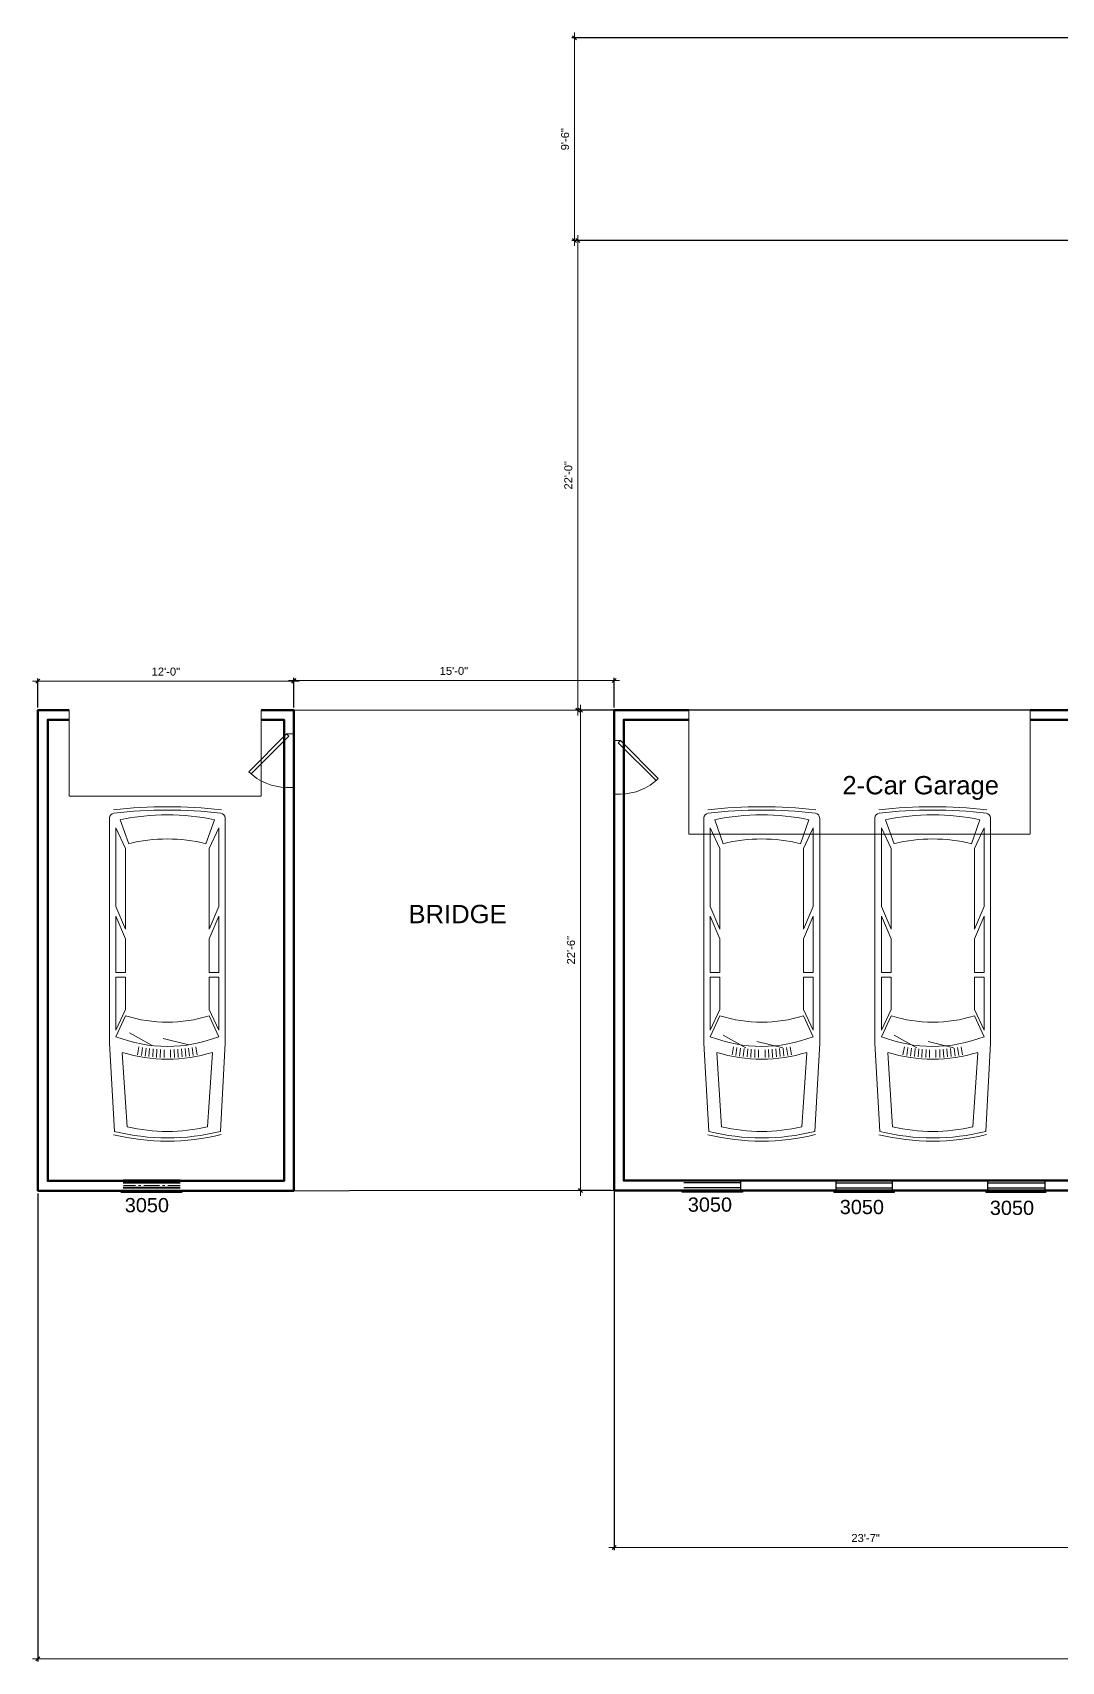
# Model space of a CAD drawing. Header units: inches. Extents: x 13 to 1517, y 21 to 1198.
# Drawn here: x 13 to 591, y 177 to 1093 of the extents above; entities that cross this region are included whole.
import ezdxf

# ---------------------------------------------------------------- set-up
doc = ezdxf.new("R2010")
doc.units = ezdxf.units.IN
doc.header["$MEASUREMENT"] = 0
doc.linetypes.add('Hidden (½x)', pattern=[0.1875, 0.125, -0.0625])
doc.layers.get('DefPoints').update_dxf_attribs({"color": 17})
for name, color, linetype, lineweight in [('A-DIM-480', 52, 'Continuous', 18), ('A-WALL', 7, 'Continuous', 40), ('A-Wall-New', 1, 'Continuous', 50), ('A-windoor', 2, 'Continuous', 13), ('Details', 2, 'Continuous', 15), ('door', 43, 'Continuous', 13), ('Furniture', 132, 'Continuous', 5)]:
    doc.layers.add(name, color=color, linetype=linetype, lineweight=lineweight)
doc.layers.add('PDF3_Text', color=7, linetype='Continuous')
doc.styles.add('PDF Arial', font='arial.ttf')
doc.styles.get("Standard").update_dxf_attribs({"font": 'arial.ttf'})
doc.dimstyles.new('Forum 24', dxfattribs={"dimscale": 24, "dimtxt": 0.1875, "dimasz": 0.09375, "dimexe": 0.0625, "dimexo": 0.0625, "dimgap": 0.125, "dimtad": 1, "dimdec": 4, "dimrnd": 1, "dimzin": 7, "dimdsep": 46, "dimlunit": 4, "dimtxsty": 'Standard', "dimblk": 'OBLIQUE', "dimblk1": 'DIMTICK', "dimblk2": 'OBLIQUE', "dimcen": -0.0625, "dimdle": 0.125, "dimclrd": 256, "dimclre": 256, "dimclrt": 256, "dimadec": 0, "dimazin": 0, "dimtfac": 1, "dimtdec": 4, "dimtmove": 1, "dimatfit": 3, "dimfxl": 0.0625, "dimtvp": 1.2, "dimfrac": 2, "dimtolj": 1, "dimtzin": 7, "dimlwd": 13, "dimarcsym": 0})

# ---------------------------------------------------------------- blocks, each defined once
blk = doc.blocks.new('_Oblique')
at = {"color": 0, "linetype": 'ByBlock', "lineweight": -2}
blk.add_line((-0.5, -0.5), (0.5, 0.5), dxfattribs=at)
blk = doc.blocks.new('*D94')
at = {"layer": 'A-DIM-480', "lineweight": -2, "transparency": 16777216}
for p, q in [((1460.83, 532.53), (1460.83, 177.42)), ((16.06, 440.53), (16.06, 177.42))]:
    blk.add_line(p, q, dxfattribs=at)
at = {"layer": 'A-DIM-480', "lineweight": 13, "transparency": 16777216}
blk.add_line((13.06, 178.92), (1463.83, 178.92), dxfattribs=at)
at = {"layer": 'DefPoints', "color": 0, "transparency": 16777216}
for p in [(1460.83, 534.03), (16.06, 442.03), (1460.83, 178.92)]:
    blk.add_point(p, dxfattribs=at)
at = {"layer": 'A-DIM-480', "lineweight": 13, "transparency": 16777216, "xscale": 2.25, "yscale": 2.25, "zscale": 2.25, "rotation": 180}
blk.add_blockref('_Oblique', (16.06, 178.92), dxfattribs=at)
at = {"layer": 'A-DIM-480', "lineweight": 13, "transparency": 16777216, "xscale": 2.25, "yscale": 2.25, "zscale": 2.25}
blk.add_blockref('_Oblique', (1460.83, 178.92), dxfattribs=at)
at = {"layer": 'A-DIM-480', "transparency": 16777216, "insert": (738.44, 184.21), "char_height": 4.5, "attachment_point": 5}
blk.add_mtext('\\A1;120\'-5"', dxfattribs=at)
blk = doc.blocks.new('DIMTICK')
for p, q in [((-1, 0), (1, 0)), ((0, 1), (0, -1))]:
    blk.add_line(p, q)
at = {"const_width": 0.141}
blk.add_lwpolyline([(0.71, 0.71), (-0.71, -0.71)], dxfattribs=at)
blk = doc.blocks.new('*D79')
at = {"layer": 'A-DIM-480', "lineweight": -2, "transparency": 16777216}
for p, q in [((622.77, 503.9), (622.77, 239.97)), ((339.92, 500.54), (339.92, 239.97))]:
    blk.add_line(p, q, dxfattribs=at)
at = {"layer": 'A-DIM-480', "lineweight": 13, "transparency": 16777216}
blk.add_line((625.77, 241.47), (336.92, 241.47), dxfattribs=at)
at = {"layer": 'DefPoints', "color": 0, "transparency": 16777216}
for p in [(622.77, 505.4), (339.92, 502.04), (339.92, 241.47)]:
    blk.add_point(p, dxfattribs=at)
at = {"layer": 'A-DIM-480', "lineweight": 13, "transparency": 16777216, "xscale": 2.25, "yscale": 2.25, "zscale": 2.25, "rotation": 180}
blk.add_blockref('_Oblique', (339.92, 241.47), dxfattribs=at)
at = {"layer": 'A-DIM-480', "lineweight": 13, "transparency": 16777216, "xscale": 2.25, "yscale": 2.25, "zscale": 2.25}
blk.add_blockref('_Oblique', (622.77, 241.47), dxfattribs=at)
at = {"layer": 'A-DIM-480', "transparency": 16777216, "insert": (481.34, 246.76), "char_height": 4.5, "attachment_point": 5}
blk.add_mtext('\\A1;23\'-7"', dxfattribs=at)
blk = doc.blocks.new('*D80')
at = {"layer": 'A-DIM-480', "lineweight": 13, "transparency": 16777216}
blk.add_line((321.02, 439.21), (321.02, 715.27), dxfattribs=at)
at = {"layer": 'A-DIM-480', "lineweight": -2, "transparency": 16777216}
for p, q in [((338.42, 712.27), (319.52, 712.27)), ((338.4, 442.21), (319.52, 442.21))]:
    blk.add_line(p, q, dxfattribs=at)
at = {"layer": 'DefPoints', "color": 0, "transparency": 16777216}
for p in [(321.02, 712.27), (339.92, 712.27), (339.9, 442.21)]:
    blk.add_point(p, dxfattribs=at)
at = {"layer": 'A-DIM-480', "lineweight": 13, "transparency": 16777216, "xscale": 2.25, "yscale": 2.25, "zscale": 2.25}
for p, rotation in [((321.02, 712.27), 90), ((321.02, 442.21), 270)]:
    blk.add_blockref('_Oblique', p, dxfattribs=dict(at, rotation=rotation))
at = {"layer": 'A-DIM-480', "transparency": 16777216, "insert": (315.73, 577.24), "char_height": 4.5, "attachment_point": 5, "rotation": 90}
blk.add_mtext('\\A1;22\'-6"', dxfattribs=at)
blk = doc.blocks.new('*D81')
at = {"layer": 'A-DIM-480', "lineweight": 13, "transparency": 16777216}
blk.add_line((342.92, 728.95), (156.9, 728.95), dxfattribs=at)
at = {"layer": 'A-DIM-480', "lineweight": -2, "transparency": 16777216}
for p, q in [((159.9, 713.77), (159.9, 730.45)), ((339.92, 713.77), (339.92, 730.45))]:
    blk.add_line(p, q, dxfattribs=at)
at = {"layer": 'DefPoints', "color": 0, "transparency": 16777216}
for p in [(159.9, 728.95), (159.9, 712.27), (339.92, 712.27)]:
    blk.add_point(p, dxfattribs=at)
at = {"layer": 'A-DIM-480', "lineweight": 13, "transparency": 16777216, "xscale": 2.25, "yscale": 2.25, "zscale": 2.25, "rotation": 180}
blk.add_blockref('_Oblique', (159.9, 728.95), dxfattribs=at)
at = {"layer": 'A-DIM-480', "lineweight": 13, "transparency": 16777216, "xscale": 2.25, "yscale": 2.25, "zscale": 2.25}
blk.add_blockref('_Oblique', (339.92, 728.95), dxfattribs=at)
at = {"layer": 'A-DIM-480', "transparency": 16777216, "insert": (249.91, 734.25), "char_height": 4.5, "attachment_point": 5}
blk.add_mtext('\\A1;15\'-0"', dxfattribs=at)
blk = doc.blocks.new('*D82')
at = {"layer": 'A-DIM-480', "lineweight": 13, "transparency": 16777216}
blk.add_line((162.9, 728.56), (13.06, 728.56), dxfattribs=at)
at = {"layer": 'A-DIM-480', "lineweight": -2, "transparency": 16777216}
for p, q in [((16.06, 713.77), (16.06, 730.06)), ((159.9, 713.77), (159.9, 730.06))]:
    blk.add_line(p, q, dxfattribs=at)
at = {"layer": 'DefPoints', "color": 0, "transparency": 16777216}
for p in [(16.06, 728.56), (16.06, 712.27), (159.9, 712.27)]:
    blk.add_point(p, dxfattribs=at)
at = {"layer": 'A-DIM-480', "lineweight": 13, "transparency": 16777216, "xscale": 2.25, "yscale": 2.25, "zscale": 2.25, "rotation": 180}
blk.add_blockref('_Oblique', (16.06, 728.56), dxfattribs=at)
at = {"layer": 'A-DIM-480', "lineweight": 13, "transparency": 16777216, "xscale": 2.25, "yscale": 2.25, "zscale": 2.25}
blk.add_blockref('_Oblique', (159.9, 728.56), dxfattribs=at)
at = {"layer": 'A-DIM-480', "transparency": 16777216, "insert": (87.98, 733.85), "char_height": 4.5, "attachment_point": 5}
blk.add_mtext('\\A1;12\'-0"', dxfattribs=at)
blk = doc.blocks.new('*D90')
at = {"layer": 'A-DIM-480', "lineweight": -2, "transparency": 16777216}
for p, q in [((621.27, 976.18), (318.02, 976.18)), ((621.27, 712.27), (318.02, 712.27))]:
    blk.add_line(p, q, dxfattribs=at)
at = {"layer": 'A-DIM-480', "lineweight": 13, "transparency": 16777216}
blk.add_line((319.52, 709.27), (319.52, 979.18), dxfattribs=at)
at = {"layer": 'DefPoints', "color": 0, "transparency": 16777216}
for p in [(319.52, 976.18), (622.77, 976.18), (622.77, 712.27)]:
    blk.add_point(p, dxfattribs=at)
at = {"layer": 'A-DIM-480', "lineweight": 13, "transparency": 16777216, "xscale": 2.25, "yscale": 2.25, "zscale": 2.25}
for p, rotation in [((319.52, 976.18), 90), ((319.52, 712.27), 270)]:
    blk.add_blockref('_Oblique', p, dxfattribs=dict(at, rotation=rotation))
at = {"layer": 'A-DIM-480', "transparency": 16777216, "insert": (314.23, 844.22), "char_height": 4.5, "attachment_point": 5, "rotation": 90}
blk.add_mtext('\\A1;22\'-0"', dxfattribs=at)
blk = doc.blocks.new('*D91')
at = {"layer": 'A-DIM-480', "lineweight": -2, "transparency": 16777216}
for p, q in [((723.37, 1090.11), (316.21, 1090.11)), ((723.37, 976.21), (316.21, 976.21))]:
    blk.add_line(p, q, dxfattribs=at)
at = {"layer": 'A-DIM-480', "lineweight": 13, "transparency": 16777216}
blk.add_line((317.71, 973.21), (317.71, 1093.11), dxfattribs=at)
at = {"layer": 'DefPoints', "color": 0, "transparency": 16777216}
for p in [(317.71, 1090.11), (724.87, 1090.11), (724.87, 976.21)]:
    blk.add_point(p, dxfattribs=at)
at = {"layer": 'A-DIM-480', "lineweight": 13, "transparency": 16777216, "xscale": 2.25, "yscale": 2.25, "zscale": 2.25}
for p, rotation in [((317.71, 1090.11), 90), ((317.71, 976.21), 270)]:
    blk.add_blockref('_Oblique', p, dxfattribs=dict(at, rotation=rotation))
at = {"layer": 'A-DIM-480', "transparency": 16777216, "insert": (312.41, 1033.16), "char_height": 4.5, "attachment_point": 5, "rotation": 90}
blk.add_mtext('\\A1;9\'-6"', dxfattribs=at)
blk = doc.blocks.new('*U51')
for p, q in [((-30, 0), (-30, 4)), ((0, 0), (0, 4))]:
    blk.add_line(p, q)
blk.add_lwpolyline([(0, 0), (-21.21, -21.21), (-22.45, -19.98), (-1.24, 1.24)], close=True)
blk.add_arc((0, 0), 30, 180, 225)
blk = doc.blocks.new('*U50')
for p, q in [((0, 0), (0, -4)), ((-30, 0), (-30, -4))]:
    blk.add_line(p, q)
blk.add_lwpolyline([(0, 0), (-21.21, 21.21), (-22.45, 19.98), (-1.24, -1.24)], close=True)
blk.add_arc((0, 0), 30, 135, 180)

msp = doc.modelspace()

# ---------------------------------------------------------------- linework, layer by layer
at = {"layer": 'A-WALL'}
for p, q in [((405.42238, 442.20733), (339.89731, 442.20733)), ((345.41731, 447.72733), (405.42238, 447.72733))]:
    msp.add_line(p, q, dxfattribs=at)
for points in [[(97.01798, 441.24733), (63.01798, 441.24733), (63.01798, 442.20666)], [(96.05664, 447.72733), (64.05664, 447.72733)], [(96.05664, 446.52733), (64.05664, 446.52733)], [(96.05664, 443.72733), (64.05664, 443.72733)], [(97.01798, 442.20733), (97.01798, 441.248)]]:
    msp.add_lwpolyline(points, dxfattribs=at)
for points in [[(71.01798, 444.76733), (71.01798, 445.248), (64.05798, 444.76733)], [(71.01798, 445.248), (64.05798, 444.76733), (64.05798, 445.248)], [(74.05664, 444.76733), (74.05664, 445.248), (72.53731, 444.76733)], [(74.05664, 445.248), (72.53731, 444.76733), (72.53731, 445.248)], [(84.53731, 444.76733), (84.53731, 445.248), (75.57731, 444.76733)], [(84.53731, 445.248), (75.57731, 444.76733), (75.57731, 445.248)], [(87.57798, 444.76733), (87.57798, 445.248), (86.05798, 444.76733)], [(87.57798, 445.248), (86.05798, 444.76733), (86.05798, 445.248)], [(96.05664, 444.76733), (96.05664, 445.248), (89.01664, 444.76733)], [(96.05664, 445.248), (89.01664, 444.76733), (89.01664, 445.248)]]:
    msp.add_solid(points, dxfattribs=at)
at = {"layer": 'A-Wall-New'}
for points in [[(141.63535, 712.26673), (159.89731, 712.26673), (159.89731, 442.034), (16.05664, 442.034), (16.05664, 712.26673), (33.63535, 712.26673)], [(141.63535, 712.26673), (159.89731, 712.26673), (159.89731, 442.034), (16.05664, 442.034), (16.05664, 712.26673), (33.63535, 712.26673)], [(141.63535, 706.76673), (154.39731, 706.76673), (154.39731, 447.534), (21.55664, 447.534), (21.55664, 706.76673), (33.63535, 706.76673)], [(628.26758, 502.034), (628.26758, 442.22733), (339.91728, 442.22733), (339.91867, 712.26673), (381.91854, 712.26673)], [(622.76758, 502.034), (622.76758, 447.72733), (345.41731, 447.72733), (345.41864, 706.76673), (381.91854, 706.76673)], [(573.91854, 712.26673), (622.76758, 712.26673)], [(573.91854, 706.76673), (622.76758, 706.76673)]]:
    msp.add_lwpolyline(points, dxfattribs=at)
at = {"layer": 'A-windoor', "lineweight": 25}
for p, q in [((464.51264, 447.72733), (496.51264, 447.72733)), ((496.51264, 442.20733), (496.51264, 447.72733)), ((549.87198, 447.72733), (549.87198, 442.20733)), ((582.32598, 442.034), (582.32598, 447.72733))]:
    msp.add_line(p, q, dxfattribs=at)
for points in [[(412.19264, 441.24733), (378.19264, 441.24733), (378.19264, 442.20666)], [(411.23264, 442.20733), (411.23264, 447.72733), (379.15264, 447.72733)], [(411.23264, 446.52733), (379.15264, 446.52733)], [(411.23264, 443.72733), (379.15264, 443.72733)], [(411.23198, 447.72733), (464.51264, 447.72733), (464.51264, 442.20733), (411.23198, 442.20733)], [(412.19264, 442.20733), (412.19264, 441.248)], [(463.55331, 442.20733), (463.55331, 441.248)], [(463.55331, 441.24733), (497.55331, 441.24733), (497.55331, 442.20666)], [(464.51264, 446.52733), (496.51264, 446.52733)], [(464.51264, 443.72733), (496.51264, 443.72733)], [(548.91264, 442.20733), (548.91264, 441.248)], [(548.91264, 441.24733), (582.83331, 441.24733)], [(549.87198, 447.72733), (581.87198, 447.72733)], [(549.87198, 446.52733), (581.87198, 446.52733)], [(549.87198, 443.72733), (581.87198, 443.72733)], [(582.32598, 441.07466), (582.32598, 442.034)]]:
    msp.add_lwpolyline(points, dxfattribs=at)
at = {"layer": 'Details', "linetype": 'Hidden (½x)', "ltscale": 2}
for p, q in [((339.91867, 712.26673), (159.89731, 712.26673)), ((339.91759, 442.20733), (159.89731, 442.034))]:
    msp.add_line(p, q, dxfattribs=at)
for points in [[(141.63535, 712.26673), (141.63535, 663.79122), (33.63535, 663.79122), (33.63535, 712.26673)], [(573.91854, 712.26673), (573.91854, 642.46325), (381.91854, 642.46325), (381.91854, 712.26673)]]:
    msp.add_lwpolyline(points, dxfattribs=at)
at = {"layer": 'Furniture'}
for points in [[(56.29798, 651.56155), (56.29798, 525.00088), (59.01731, 475.24088)], [(67.09798, 637.08088), (62.29798, 650.52088)], [(110.53731, 637.08088), (115.33731, 650.52088)], [(121.33664, 651.56155), (121.33664, 525.00088), (118.61731, 475.24155)], [(390.42691, 651.56155), (390.42691, 525.00088), (393.14691, 475.24088)], [(401.30824, 637.08088), (396.50824, 650.52088)], [(444.66758, 637.08088), (449.46758, 650.52088)], [(455.54758, 651.56155), (455.54758, 525.00088), (452.82758, 475.24155)], [(486.58824, 651.56155), (486.58824, 525.00088), (489.30758, 475.24088)], [(497.38758, 637.08088), (492.58824, 650.52088)], [(540.82758, 637.08088), (545.62758, 650.52088)], [(551.62691, 651.56155), (551.62691, 525.00088), (548.90691, 475.24155)], [(59.89731, 646.12088), (59.89731, 601.80088), (65.33664, 589.16088), (65.33664, 634.36088), (59.89731, 646.12155)], [(117.73731, 646.12088), (117.73731, 601.80088), (112.29798, 589.16088), (112.29798, 634.36088), (117.73731, 646.12155)], [(394.02758, 646.12088), (394.02758, 601.80088), (399.46758, 589.16088), (399.46758, 634.36088), (394.02758, 646.12155)], [(451.86758, 601.80088), (446.50758, 589.16088), (446.50758, 634.36088), (451.86758, 646.12155)], [(451.86824, 646.12088), (451.86824, 601.80088)], [(490.18758, 646.12088), (490.18758, 601.80088), (495.62691, 589.16088), (495.62691, 634.36088), (490.18758, 646.12155)], [(548.02758, 601.80088), (542.58824, 589.16088), (542.58824, 634.36088), (548.02758, 646.12155)], [(548.02824, 646.12088), (548.02824, 601.80088)], [(65.33664, 564.76088), (65.33664, 583.72088), (59.89731, 596.36088), (59.89731, 564.76088)], [(117.73731, 564.76088), (117.73731, 596.36088), (112.29798, 583.72088), (112.29798, 564.76088)], [(399.46758, 564.76088), (399.46758, 583.72088), (394.02758, 596.36088), (394.02758, 564.76088)], [(451.86758, 596.36088), (446.50758, 583.72088), (446.50758, 564.76088)], [(451.86824, 596.36088), (451.86824, 564.76088)], [(495.62691, 564.76088), (495.62691, 583.72088), (490.18758, 596.36088), (490.18758, 564.76088)], [(548.02758, 596.36088), (542.58824, 583.72088), (542.58824, 564.76088)], [(548.02824, 596.36088), (548.02824, 564.76088)], [(65.33664, 564.76021), (59.89731, 564.76021)], [(65.33731, 543.96088), (65.33731, 562.04021), (59.89731, 562.04021), (59.89731, 532.20021), (65.33664, 543.96088)], [(112.29798, 564.76021), (117.73731, 564.76021)], [(399.46758, 564.76021), (394.02758, 564.76021)], [(446.50758, 564.76021), (451.86758, 564.76021)], [(451.86758, 562.04021), (446.50758, 562.04021), (446.50758, 543.96088), (451.86758, 532.20021)], [(451.86824, 562.04021), (451.86824, 532.20021)], [(495.62691, 564.76021), (490.18758, 564.76021)], [(495.62758, 543.96088), (495.62758, 562.04021), (490.18758, 562.04021), (490.18758, 532.20021), (495.62691, 543.96088)], [(542.58824, 564.76021), (548.02758, 564.76021)], [(548.02758, 562.04021), (542.58824, 562.04021), (542.58824, 543.96088), (548.02758, 532.20021)], [(548.02824, 562.04021), (548.02824, 532.20021)], [(80.20756, 523.64539), (67.48756, 530.84473)], [(72.85664, 522.92088), (72.05731, 518.44088)], [(74.85664, 522.52088), (74.21664, 518.04021)], [(76.85664, 522.20088), (76.29664, 517.72088)], [(78.85664, 521.96088), (78.45664, 517.40088)], [(100.85926, 524.09309), (86.45926, 527.69242)], [(98.77664, 521.96088), (99.17731, 517.40088)], [(100.77664, 522.20088), (101.33731, 517.72088)], [(102.77664, 522.52088), (103.41731, 518.04021)], [(104.77664, 522.92088), (105.57664, 518.44088)], [(413.94758, 522.28155), (401.30758, 529.48088)], [(406.98758, 522.92088), (406.26758, 518.44088)], [(408.98758, 522.52088), (408.34691, 518.04021)], [(411.06691, 522.20088), (410.50691, 517.72088)], [(413.06691, 521.96088), (412.58691, 517.40088)], [(434.74824, 522.28155), (420.26758, 525.88088)], [(432.90758, 521.96088), (433.38758, 517.40088)], [(434.90758, 522.20088), (435.46758, 517.72088)], [(436.90758, 522.52088), (437.62758, 518.04021)], [(438.90758, 522.92088), (439.70758, 518.44088)], [(510.10758, 522.28155), (497.38758, 529.48088)], [(503.14758, 522.92088), (502.34758, 518.44088)], [(505.14758, 522.52088), (504.50691, 518.04021)], [(507.14758, 522.20088), (506.58691, 517.72088)], [(509.14758, 521.96088), (508.74691, 517.40088)], [(530.82758, 522.28155), (516.42758, 525.88088)], [(529.06691, 521.96088), (529.46758, 517.40088)], [(531.06691, 522.20088), (531.62758, 517.72088)], [(533.06691, 522.52088), (533.70758, 518.04021)], [(535.06691, 522.92088), (535.86691, 518.44088)], [(63.49731, 519.56155), (66.21664, 477.96155)], [(80.93731, 521.72088), (80.61798, 517.24088)], [(82.93731, 521.56155), (82.69798, 517.00088)], [(85.01798, 521.40088), (84.85798, 516.92021)], [(87.01798, 521.32088), (87.01798, 516.84088)], [(90.61731, 521.32088), (90.61731, 516.84088)], [(92.69731, 521.40088), (92.77664, 516.92021)], [(94.69731, 521.56155), (94.93664, 517.00088)], [(96.69731, 521.72088), (97.09798, 517.24088)], [(114.13664, 519.56155), (111.41731, 477.96155)], [(397.70758, 519.56155), (400.34758, 477.96155)], [(415.06691, 521.72088), (414.74758, 517.24088)], [(417.06691, 521.56155), (416.90758, 517.00088)], [(419.14758, 521.40088), (418.98758, 516.92021)], [(421.14758, 521.32088), (421.14758, 516.84088)], [(424.82758, 521.32088), (424.82758, 516.84088)], [(426.82758, 521.40088), (426.90758, 516.92021)], [(428.82758, 521.56155), (429.06758, 517.00088)], [(430.90758, 521.72088), (431.22758, 517.24088)], [(448.26758, 519.56155), (445.54758, 477.96155)], [(493.78691, 519.56155), (496.50691, 477.96155)], [(511.22758, 521.72088), (510.90824, 517.24088)], [(513.22758, 521.56155), (512.98824, 517.00088)], [(515.30824, 521.40088), (515.14824, 516.92021)], [(517.30824, 521.32088), (517.30824, 516.84088)], [(520.90758, 521.32088), (520.90758, 516.84088)], [(522.98758, 521.40088), (523.06691, 516.92021)], [(524.98758, 521.56155), (525.22691, 517.00088)], [(526.98758, 521.72088), (527.38824, 517.24088)], [(544.42691, 519.56155), (541.70758, 477.96155)]]:
    msp.add_lwpolyline(points, dxfattribs=at)
for points in [[(117.73731, 532.20021), (117.73731, 562.04021), (112.29798, 562.04021), (112.29798, 543.96088)], [(394.02758, 532.20021), (399.46758, 543.96088), (399.46758, 562.04021), (394.02758, 562.04021)]]:
    msp.add_lwpolyline(points, close=True, dxfattribs=at)
for points in [[(112.29798, 540.36088), (117.73731, 528.60088, -0.187448152), (59.89731, 528.60088), (65.33664, 540.36088, 0.153817237), (112.31998, 540.37621)], [(446.50758, 540.36088), (451.86758, 528.60088, -0.187445992), (394.02758, 528.60088), (399.46758, 540.36088, 0.153815056), (446.45024, 540.37621)], [(542.58824, 540.36088), (548.02758, 528.60088, -0.187445992), (490.18758, 528.60088), (495.62691, 540.36088, 0.153817237), (542.61024, 540.37621)]]:
    msp.add_lwpolyline(points, format="xyb", dxfattribs=at)
for centre, radius, start, end in [((58.97683, 651.60047), 2.68019, 96.60284624, 179.9912863), ((88.81731, 393.95838), 263.92617, 83.39641338, 96.60358662), ((88.81764, 393.97571), 262.0655, 83.39575855, 96.60424145), ((88.81731, 525.29304), 128.02784, 78.05115453, 101.94884547), ((118.57768, 651.60096), 2.67964, 359.99823616, 83.40763131), ((393.10768, 651.59988), 2.68077, 96.59958865, 179.97854903), ((422.94758, 393.94682), 263.93772, 83.3965581, 96.6034419), ((422.94791, 393.97571), 262.0655, 83.39575855, 96.60424145), ((422.94691, 525.29304), 128.02784, 78.05115453, 101.94884547), ((452.78794, 651.60096), 2.67964, 359.99823615, 83.40763131), ((489.2671, 651.60047), 2.68019, 96.60284623, 179.9912863), ((519.10758, 393.95838), 263.92617, 83.39641338, 96.60358662), ((519.10791, 393.97571), 262.0655, 83.39575855, 96.60424145), ((519.10758, 525.29304), 128.02784, 78.05115453, 101.94884547), ((548.86794, 651.60096), 2.67964, 359.99823615, 83.40763131), ((88.81731, 551.67771), 88.1235, 75.75126777, 104.24873223), ((422.94791, 551.68038), 88.12083, 75.75105104, 104.24894896), ((519.10758, 551.67771), 88.1235, 75.75126777, 104.24873223), ((88.81843, 601.19847), 85.23776, 252.72847707, 287.27605039), ((422.94869, 601.19847), 85.23776, 252.72847703, 287.27605043), ((519.10869, 601.19847), 85.23776, 252.72847707, 287.27605039), ((88.8165, 570.78774), 95.46678, 256.32078757, 283.68597839), ((422.94643, 570.78497), 95.464, 256.32058763, 283.68617842), ((519.10677, 570.78774), 95.46678, 256.32078757, 283.68597839), ((88.81789, 596.5587), 126.67807, 256.18434052, 283.82070934), ((88.8162, 596.5486), 124.82797, 256.18397175, 283.82243366), ((422.94849, 596.56145), 126.68082, 256.1844913, 283.82055851), ((422.9468, 596.55135), 124.83072, 256.18412472, 283.82228063), ((519.10849, 596.56145), 126.68082, 256.18449134, 283.82055847), ((519.10647, 596.5486), 124.82797, 256.18397175, 283.82243366)]:
    msp.add_arc(centre, radius, start, end, dxfattribs=at)

# ---------------------------------------------------------------- block references
at = {"layer": 'door', "lineweight": 20, "rotation": 89.99999999999999}
for name, p in [('*U50', (155.83761, 698.79392)), ('*U51', (343.57346, 695.05418))]:
    msp.add_blockref(name, p, dxfattribs=at)

# ---------------------------------------------------------------- texts
at = {"layer": 'A-WALL', "attachment_point": 7, "style": 'PDF Arial'}
for s, insert, char_height in [('2-Car Garage', (468.29921, 661.74842), 10.3078125), ('3050', (64.88393, 429.82048), 8)]:
    msp.add_mtext(s, dxfattribs=dict(at, insert=insert, char_height=char_height))
at = {"layer": 'A-windoor', "lineweight": 25, "char_height": 8, "attachment_point": 7, "style": 'PDF Arial'}
for insert in [(381.40008, 430.12454), (466.80962, 428.77249), (551.17949, 428.31172)]:
    msp.add_mtext('3050', dxfattribs=dict(at, insert=insert))
at = {"layer": 'PDF3_Text', "lineweight": 0, "insert": (224.37045, 592.27206), "char_height": 10.307812, "attachment_point": 7, "style": 'PDF Arial'}
msp.add_mtext('BRIDGE', dxfattribs=at)

# ---------------------------------------------------------------- dimensions: what is measured, and where the dimension line sits
at = {"layer": 'A-DIM-480'}
for base, p1, p2, picture, middle in [((317.71217, 1090.11333), (724.86846, 976.206), (724.86846, 1090.11333), '*D91', (312.41459, 1033.15966)), ((319.52405, 976.18279), (622.76758, 712.26673), (622.76758, 976.18279), '*D90', (314.22647, 844.22476)), ((321.02405, 712.26673), (339.89731, 442.20733), (339.91867, 712.26673), '*D80', (315.72647, 577.23703))]:
    dim = msp.add_linear_dim(base=base, p1=p1, p2=p2, angle=90, dimstyle='Forum 24', dxfattribs=at)
    dim.commit()
    dim.dimension.update_dxf_attribs({"geometry": picture, "text_midpoint": middle})
for base, p1, p2, picture, middle in [((16.05664, 728.55616), (159.89731, 712.26673), (16.05664, 712.26673), '*D82', (87.97698, 733.85374)), ((159.89731, 728.94874), (339.91867, 712.2658), (159.89731, 712.26673), '*D81', (249.90799, 734.24632)), ((1460.82758, 178.91679), (16.05664, 442.034), (1460.82758, 534.034), '*D94', (738.44211, 184.21437)), ((339.91759, 241.46571), (622.76758, 505.40054), (339.91759, 502.03549), '*D79', (481.34259, 246.76482))]:
    dim = msp.add_linear_dim(base=base, p1=p1, p2=p2, dimstyle='Forum 24', dxfattribs=at)
    dim.commit()
    dim.dimension.update_dxf_attribs({"geometry": picture, "text_midpoint": middle})

doc.saveas('drawing.dxf')
